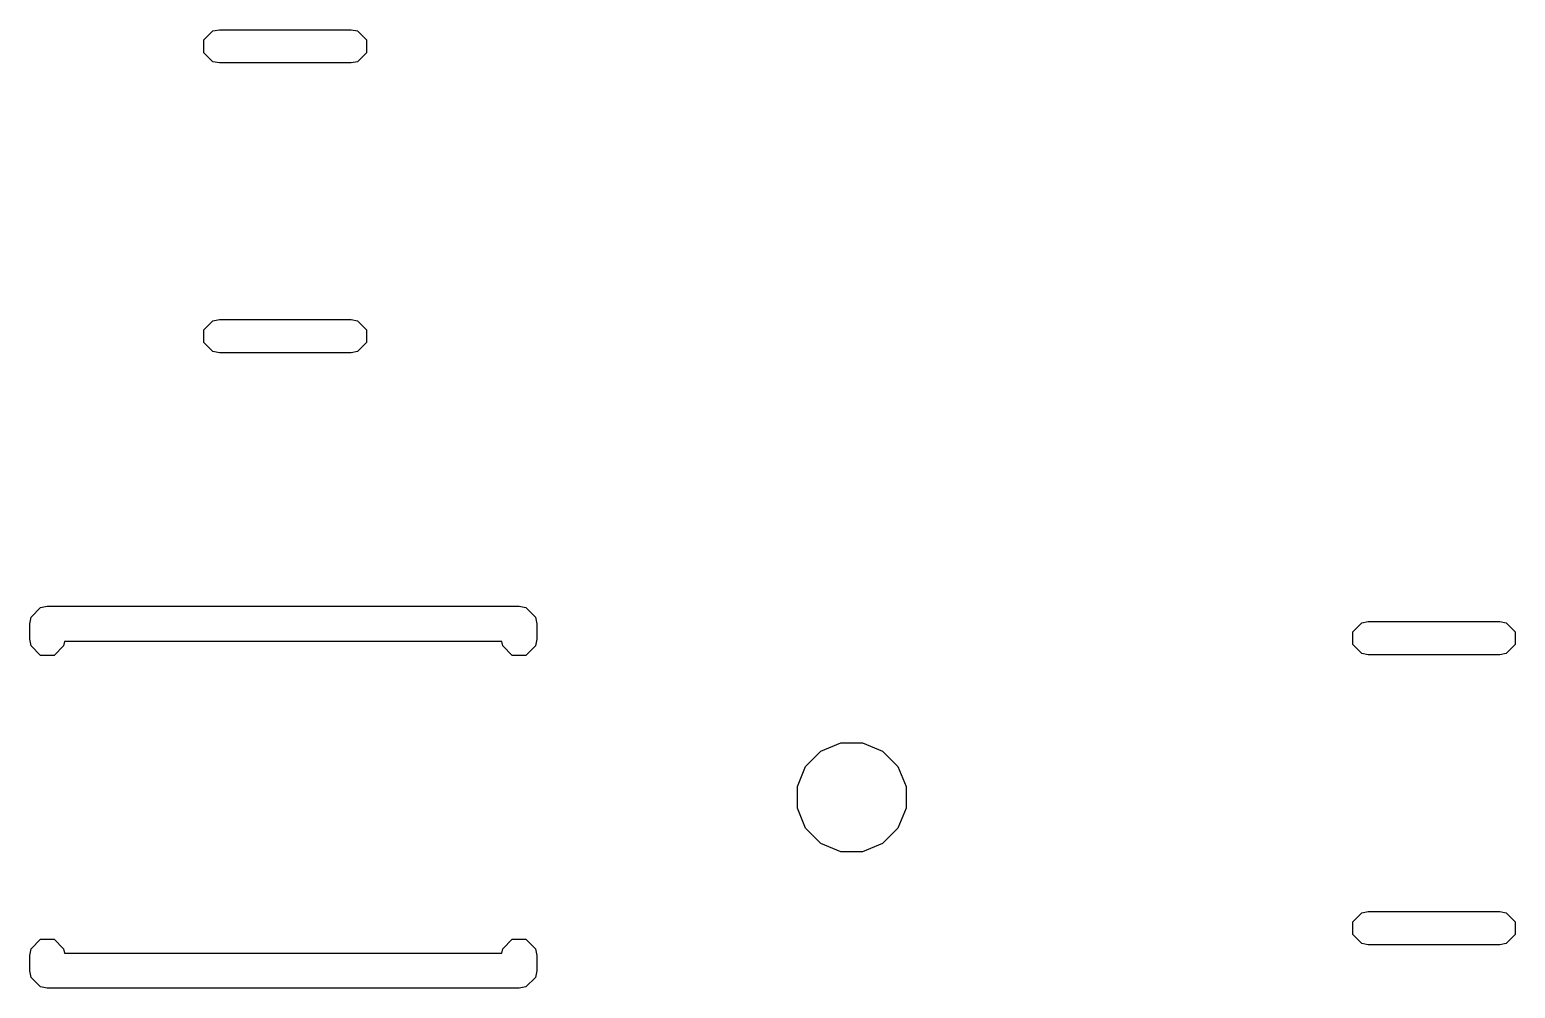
# Model space of a CAD drawing. Header units: millimetres. Extents: x 60 to 220, y -152 to -53.
# Drawn here: x 61.08 to 66.43, y -125.22 to -121.77 of the extents above; entities that cross this region are included whole.
import ezdxf

# ---------------------------------------------------------------- set-up
doc = ezdxf.new("R2010")
doc.units = ezdxf.units.MM
doc.layers.add('F.Silkscreen', color=41, linetype='CONTINUOUS', true_color=0xf2eda1)

msp = doc.modelspace()

# ---------------------------------------------------------------- linework, layer by layer
at = {"layer": 'F.Silkscreen', "linetype": 'CONTINUOUS'}
for p, q in [((61.708709, -121.806339), (61.741181, -121.773867)), ((61.741181, -121.773867), (61.764142, -121.7693)), ((61.764142, -121.7693), (62.238658, -121.7693)), ((62.238658, -121.7693), (62.261619, -121.773867)), ((62.261619, -121.773867), (62.294091, -121.806339)), ((61.708709, -121.852261), (61.708709, -121.806339)), ((62.294091, -121.806339), (62.294091, -121.852261)), ((61.741181, -121.884733), (61.708709, -121.852261)), ((61.764142, -121.8893), (61.741181, -121.884733)), ((62.238658, -121.8893), (61.764142, -121.8893)), ((62.261619, -121.884733), (62.238658, -121.8893)), ((62.294091, -121.852261), (62.261619, -121.884733)), ((61.708709, -122.851339), (61.741181, -122.818867)), ((61.708709, -122.897261), (61.708709, -122.851339)), ((61.741181, -122.818867), (61.764142, -122.8143)), ((61.764142, -122.8143), (62.238658, -122.8143)), ((62.238658, -122.8143), (62.261619, -122.818867)), ((62.261619, -122.818867), (62.294091, -122.851339)), ((62.294091, -122.851339), (62.294091, -122.897261)), ((61.741181, -122.929733), (61.708709, -122.897261)), ((62.294091, -122.897261), (62.261619, -122.929733)), ((61.764142, -122.9343), (61.741181, -122.929733)), ((62.238658, -122.9343), (61.764142, -122.9343)), ((62.261619, -122.929733), (62.238658, -122.9343)), ((61.085534, -123.8869), (61.1199, -123.852534)), ((61.1199, -123.852534), (61.1442, -123.8477)), ((61.1442, -123.8477), (62.8442, -123.8477)), ((62.8442, -123.8477), (62.8685, -123.852534)), ((62.8685, -123.852534), (62.902866, -123.8869)), ((61.0807, -123.9112), (61.085534, -123.8869)), ((61.0807, -123.9662), (61.0807, -123.9112)), ((62.902866, -123.8869), (62.9077, -123.9112)), ((62.9077, -123.9112), (62.9077, -123.9662)), ((65.848909, -123.939939), (65.881381, -123.907467)), ((65.881381, -123.907467), (65.904342, -123.9029)), ((65.904342, -123.9029), (66.378858, -123.9029)), ((66.378858, -123.9029), (66.401819, -123.907467)), ((66.401819, -123.907467), (66.434291, -123.939939)), ((61.085534, -123.9905), (61.0807, -123.9662)), ((61.206009, -123.9747), (61.202866, -123.9905)), ((62.782391, -123.9747), (61.206009, -123.9747)), ((62.785534, -123.9905), (62.782391, -123.9747)), ((62.9077, -123.9662), (62.902866, -123.9905)), ((65.848909, -123.985861), (65.848909, -123.939939)), ((65.881381, -124.018333), (65.848909, -123.985861)), ((66.434291, -123.985861), (66.401819, -124.018333)), ((66.434291, -123.939939), (66.434291, -123.985861)), ((61.1199, -124.024866), (61.085534, -123.9905)), ((61.1685, -124.024866), (61.1199, -124.024866)), ((61.202866, -123.9905), (61.1685, -124.024866)), ((62.8199, -124.024866), (62.785534, -123.9905)), ((62.8685, -124.024866), (62.8199, -124.024866)), ((62.902866, -123.9905), (62.8685, -124.024866)), ((65.904342, -124.0229), (65.881381, -124.018333)), ((66.378858, -124.0229), (65.904342, -124.0229)), ((66.401819, -124.018333), (66.378858, -124.0229)), ((63.932086, -124.369906), (64.004182, -124.340043)), ((64.004182, -124.340043), (64.082218, -124.340043)), ((64.082218, -124.340043), (64.154314, -124.369906)), ((63.876906, -124.425086), (63.932086, -124.369906)), ((64.154314, -124.369906), (64.209494, -124.425086)), ((63.847043, -124.497182), (63.876906, -124.425086)), ((64.209494, -124.425086), (64.239357, -124.497182)), ((63.847043, -124.575218), (63.847043, -124.497182)), ((64.239357, -124.497182), (64.239357, -124.575218)), ((63.876906, -124.647314), (63.847043, -124.575218)), ((64.239357, -124.575218), (64.209494, -124.647314)), ((63.932086, -124.702494), (63.876906, -124.647314)), ((64.209494, -124.647314), (64.154314, -124.702494)), ((64.004182, -124.732357), (63.932086, -124.702494)), ((64.082218, -124.732357), (64.004182, -124.732357)), ((64.154314, -124.702494), (64.082218, -124.732357)), ((65.848909, -124.984939), (65.881381, -124.952467)), ((65.881381, -124.952467), (65.904342, -124.9479)), ((65.904342, -124.9479), (66.378858, -124.9479)), ((66.378858, -124.9479), (66.401819, -124.952467)), ((66.401819, -124.952467), (66.434291, -124.984939)), ((65.848909, -125.030861), (65.848909, -124.984939)), ((66.434291, -124.984939), (66.434291, -125.030861)), ((61.085534, -125.0819), (61.1199, -125.047534)), ((61.1199, -125.047534), (61.1685, -125.047534)), ((61.1685, -125.047534), (61.202866, -125.0819)), ((62.785534, -125.0819), (62.8199, -125.047534)), ((62.8199, -125.047534), (62.8685, -125.047534)), ((62.8685, -125.047534), (62.902866, -125.0819)), ((65.881381, -125.063333), (65.848909, -125.030861)), ((66.434291, -125.030861), (66.401819, -125.063333)), ((61.0807, -125.1062), (61.085534, -125.0819)), ((61.0807, -125.1612), (61.0807, -125.1062)), ((61.202866, -125.0819), (61.206009, -125.0977)), ((61.206009, -125.0977), (62.782391, -125.0977)), ((62.782391, -125.0977), (62.785534, -125.0819)), ((62.902866, -125.0819), (62.9077, -125.1062)), ((62.9077, -125.1062), (62.9077, -125.1612)), ((65.904342, -125.0679), (65.881381, -125.063333)), ((66.378858, -125.0679), (65.904342, -125.0679)), ((66.401819, -125.063333), (66.378858, -125.0679)), ((61.085534, -125.1855), (61.0807, -125.1612)), ((62.9077, -125.1612), (62.902866, -125.1855)), ((61.1199, -125.219866), (61.085534, -125.1855)), ((61.1442, -125.2247), (61.1199, -125.219866)), ((62.8685, -125.219866), (62.8442, -125.2247)), ((62.902866, -125.1855), (62.8685, -125.219866)), ((62.8442, -125.2247), (61.1442, -125.2247))]:
    msp.add_line(p, q, dxfattribs=at)

doc.saveas('drawing.dxf')
